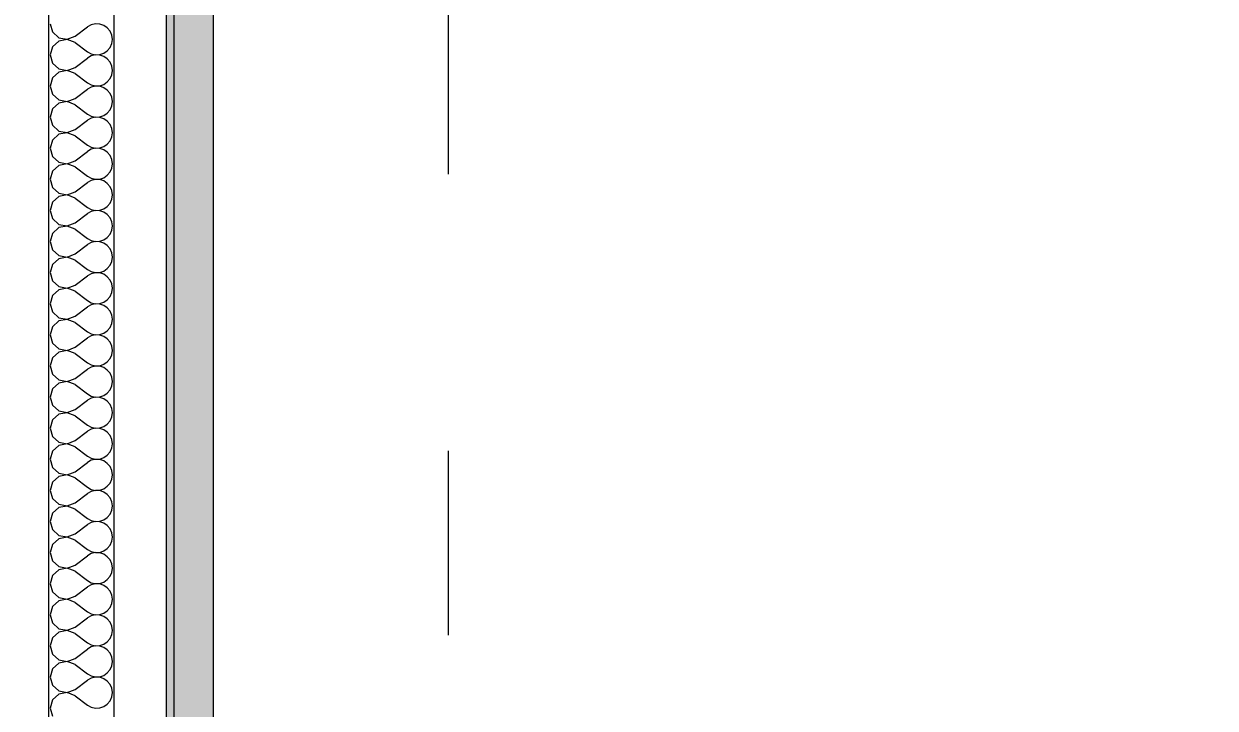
# Model space of a CAD drawing. Header units: millimetres. Extents: x -48147 to 1414029, y -496296 to 18123.
# Drawn here: x 1379545 to 1380001.2, y -481290.3 to -481028.4 of the extents above; entities that cross this region are included whole.
import ezdxf
from ezdxf.enums import TextEntityAlignment as Align

# ---------------------------------------------------------------- set-up
doc = ezdxf.new("R2010")
doc.units = ezdxf.units.MM
doc.header["$MEASUREMENT"] = 0
doc.linetypes.add('Double Dashed', pattern=[546.805537, 264.583325, -105.833328, 70.555556, -105.833328])
doc.linetypes.add('Wipeout_Contour', pattern=[1000, 0, -1000])
for name, color, linetype in [('New_A-15-MG_Structural_Grid_Phase_2', 7, 'Continuous'), ('New_A-25-M_Wall_Int', 7, 'Continuous'), ('New_A-95-D_1_20', 7, 'Continuous')]:
    doc.layers.add(name, color=color, linetype=linetype)
doc.layers.add('New_A-15-MG_Structural_Grid_Phase_2_Pen_No__222', color=7, linetype='Continuous', lineweight=13, true_color=0x65af33)
doc.layers.add('New_A-25-M_Wall_Int_Pen_No__107', color=7, linetype='Continuous', lineweight=15, true_color=0xa6a6a6)
doc.layers.add('New_A-25-M_Wall_Int_Pen_No__1', color=7, linetype='Continuous', lineweight=13)
doc.layers.add('New_A-95-D_1_20_Pen_No__1', color=7, linetype='Continuous', lineweight=13)
doc.styles.add('GENERATED_STYLE_1', font='')
doc.styles.add('GENERATED_STYLE_2', font='')
doc.styles.get('GENERATED_STYLE_1').set_extended_font_data('Arial')
doc.styles.get('GENERATED_STYLE_2').set_extended_font_data('Swis721 BT')
doc.dimstyles.new('GENERATED_STYLE__4', dxfattribs={"dimtxt": 125, "dimasz": 47.5, "dimexe": 0.18, "dimexo": 50, "dimgap": 0.09, "dimtad": 1, "dimdec": 0, "dimzin": 0, "dimdsep": 46, "dimtxsty": 'GENERATED_STYLE_1', "dimblk": 'ARROWHEAD_2', "dimblk1": 'ARROWHEAD_2', "dimblk2": 'ARROWHEAD_2', "dimcen": 0.09, "dimclrd": 7, "dimclre": 7, "dimclrt": 7, "dimadec": 0, "dimazin": 0, "dimtfac": 1, "dimtdec": 4, "dimtmove": 0, "dimatfit": 3, "dimfxl": 1, "dimtolj": 1, "dimtzin": 0, "dimarcsym": 0})

# ---------------------------------------------------------------- blocks, each defined once
blk = doc.blocks.new('Section Elem_90_2', base_point=(1372879, -490836.73))
at = {"color": 254, "linetype": 'Wipeout_Contour', "lineweight": 0, "ltscale": 81903552.09486547}
blk.add_wipeout([(1379835.83, -479397.03), (1379617.46, -479397.03), (1379617.46, -482736.73), (1379657.46, -482736.73), (1379657.46, -481686.73), (1384190.1, -481686.73), (1384190.1, -479136.73), (1383784.12, -479136.73), (1383784.12, -479150.03), (1383721.92, -479150.03), (1383714.71, -479153.02), (1383711.72, -479160.23), (1383711.72, -479567.83), (1383714.71, -479575.04), (1383721.92, -479578.03), (1383784.12, -479578.03), (1383784.12, -479591.33), (1383631.22, -479591.33), (1383631.22, -479578.03), (1383693.42, -479578.03), (1383700.64, -479575.04), (1383703.62, -479567.83), (1383703.62, -479160.23), (1383700.64, -479153.02), (1383693.42, -479150.03), (1383631.22, -479150.03), (1383631.22, -479136.73), (1380962.49, -479136.73), (1380962.49, -479147.63), (1380900.04, -479147.63), (1380894.66, -479149.86), (1380892.44, -479155.23), (1380892.44, -479374.23), (1380894.66, -479379.61), (1380900.04, -479381.83), (1380962.49, -479381.83), (1380962.49, -479392.73), (1380816.09, -479392.73), (1380816.09, -479381.83), (1380878.54, -479381.83), (1380883.91, -479379.61), (1380886.14, -479374.23), (1380886.14, -479155.23), (1380883.91, -479149.86), (1380878.54, -479147.63), (1380816.09, -479147.63), (1380816.09, -479136.73), (1379835.83, -479136.73), (1379835.83, -479154.03), (1379725.53, -479154.03), (1379716.55, -479157.75), (1379712.83, -479166.73), (1379712.83, -479367.03), (1379716.55, -479376.01), (1379725.53, -479379.73), (1379835.83, -479379.73)], dxfattribs=at).dxf.layer = 'New_A-25-M_Wall_Int'
blk = doc.blocks.new('*X406', base_point=(1372879, -490836.73))
at = {"layer": 'New_A-25-M_Wall_Int_Pen_No__107', "linetype": 'Continuous'}
for p, q in [((1379555.06, -481028.4), (1379555.95, -481031.53)), ((1379570.78, -481028.79), (1379569.35, -481029.59)), ((1379572.38, -481028.42), (1379570.78, -481028.79)), ((1379574.02, -481028.5), (1379572.38, -481028.42)), ((1379575.58, -481029.03), (1379574.02, -481028.5)), ((1379555.95, -481031.53), (1379558.35, -481033.72)), ((1379561.55, -481034.33), (1379564.58, -481033.16)), ((1379564.58, -481033.16), (1379569.35, -481029.59)), ((1379576.93, -481029.96), (1379575.58, -481029.03)), ((1379577.98, -481031.22), (1379576.93, -481029.96)), ((1379578.64, -481032.72), (1379577.98, -481031.22)), ((1379578.87, -481034.35), (1379578.64, -481032.72)), ((1379555.95, -481037.17), (1379555.06, -481040.3)), ((1379558.35, -481034.98), (1379555.95, -481037.17)), ((1379558.35, -481033.72), (1379561.55, -481034.33)), ((1379561.55, -481034.38), (1379558.35, -481034.98)), ((1379564.58, -481035.54), (1379561.55, -481034.38)), ((1379564.58, -481035.54), (1379569.35, -481039.11)), ((1379576.93, -481038.75), (1379577.98, -481037.48)), ((1379577.98, -481037.48), (1379578.64, -481035.98)), ((1379578.64, -481035.98), (1379578.87, -481034.35)), ((1379555.06, -481040.3), (1379555.95, -481043.43)), ((1379564.58, -481045.07), (1379569.35, -481041.49)), ((1379569.35, -481039.11), (1379570.78, -481039.91)), ((1379570.78, -481040.7), (1379569.35, -481041.49)), ((1379570.78, -481039.91), (1379572.38, -481040.28)), ((1379572.38, -481040.33), (1379570.78, -481040.7)), ((1379572.38, -481040.28), (1379574.02, -481040.2)), ((1379574.02, -481040.41), (1379572.38, -481040.33)), ((1379574.02, -481040.2), (1379575.58, -481039.68)), ((1379575.58, -481040.93), (1379574.02, -481040.41)), ((1379575.58, -481039.68), (1379576.93, -481038.75)), ((1379576.93, -481041.86), (1379575.58, -481040.93)), ((1379577.98, -481043.13), (1379576.93, -481041.86)), ((1379555.95, -481043.43), (1379558.35, -481045.63)), ((1379558.35, -481046.88), (1379555.95, -481049.08)), ((1379558.35, -481045.63), (1379561.55, -481046.23)), ((1379561.55, -481046.28), (1379558.35, -481046.88)), ((1379561.55, -481046.23), (1379564.58, -481045.07)), ((1379564.58, -481047.45), (1379561.55, -481046.28)), ((1379578.64, -481044.63), (1379577.98, -481043.13)), ((1379578.87, -481046.26), (1379578.64, -481044.63)), ((1379578.64, -481047.88), (1379578.87, -481046.26)), ((1379555.95, -481049.08), (1379555.06, -481052.21)), ((1379564.58, -481047.45), (1379569.35, -481051.02)), ((1379569.35, -481051.02), (1379570.78, -481051.81)), ((1379574.02, -481052.1), (1379575.58, -481051.58)), ((1379575.58, -481051.58), (1379576.93, -481050.65)), ((1379576.93, -481050.65), (1379577.98, -481049.39)), ((1379577.98, -481049.39), (1379578.64, -481047.88)), ((1379555.06, -481052.21), (1379555.95, -481055.34)), ((1379555.95, -481055.34), (1379558.35, -481057.53)), ((1379564.58, -481056.97), (1379569.35, -481053.4)), ((1379570.78, -481052.6), (1379569.35, -481053.4)), ((1379570.78, -481051.81), (1379572.38, -481052.18)), ((1379572.38, -481052.23), (1379570.78, -481052.6)), ((1379572.38, -481052.18), (1379574.02, -481052.1)), ((1379574.02, -481052.31), (1379572.38, -481052.23)), ((1379575.58, -481052.84), (1379574.02, -481052.31)), ((1379576.93, -481053.77), (1379575.58, -481052.84)), ((1379577.98, -481055.03), (1379576.93, -481053.77)), ((1379578.64, -481056.53), (1379577.98, -481055.03)), ((1379558.35, -481058.79), (1379555.95, -481060.98)), ((1379558.35, -481057.53), (1379561.55, -481058.14)), ((1379561.55, -481058.19), (1379558.35, -481058.79)), ((1379561.55, -481058.14), (1379564.58, -481056.97)), ((1379564.58, -481059.35), (1379561.55, -481058.19)), ((1379564.58, -481059.35), (1379569.35, -481062.92)), ((1379577.98, -481061.29), (1379578.64, -481059.79)), ((1379578.87, -481058.16), (1379578.64, -481056.53)), ((1379578.64, -481059.79), (1379578.87, -481058.16)), ((1379555.95, -481060.98), (1379555.06, -481064.11)), ((1379555.06, -481064.11), (1379555.95, -481067.24)), ((1379564.58, -481068.88), (1379569.35, -481065.3)), ((1379569.35, -481062.92), (1379570.78, -481063.72)), ((1379570.78, -481064.51), (1379569.35, -481065.3)), ((1379570.78, -481063.72), (1379572.38, -481064.09)), ((1379572.38, -481064.14), (1379570.78, -481064.51)), ((1379572.38, -481064.09), (1379574.02, -481064.01)), ((1379574.02, -481064.22), (1379572.38, -481064.14)), ((1379574.02, -481064.01), (1379575.58, -481063.48)), ((1379575.58, -481064.74), (1379574.02, -481064.22)), ((1379575.58, -481063.48), (1379576.93, -481062.55)), ((1379576.93, -481065.67), (1379575.58, -481064.74)), ((1379576.93, -481062.55), (1379577.98, -481061.29)), ((1379555.95, -481067.24), (1379558.35, -481069.44)), ((1379558.35, -481069.44), (1379561.55, -481070.04)), ((1379561.55, -481070.04), (1379564.58, -481068.88)), ((1379577.98, -481066.94), (1379576.93, -481065.67)), ((1379578.64, -481068.44), (1379577.98, -481066.94)), ((1379578.87, -481070.07), (1379578.64, -481068.44)), ((1379555.95, -481072.89), (1379555.06, -481076.02)), ((1379558.35, -481070.69), (1379555.95, -481072.89)), ((1379561.55, -481070.09), (1379558.35, -481070.69)), ((1379564.58, -481071.26), (1379561.55, -481070.09)), ((1379564.58, -481071.26), (1379569.35, -481074.83)), ((1379575.58, -481075.39), (1379576.93, -481074.46)), ((1379576.93, -481074.46), (1379577.98, -481073.2)), ((1379577.98, -481073.2), (1379578.64, -481071.69)), ((1379578.64, -481071.69), (1379578.87, -481070.07)), ((1379555.06, -481076.02), (1379555.95, -481079.15)), ((1379564.58, -481080.78), (1379569.35, -481077.21)), ((1379569.35, -481074.83), (1379570.78, -481075.62)), ((1379570.78, -481076.41), (1379569.35, -481077.21)), ((1379570.78, -481075.62), (1379572.38, -481075.99)), ((1379572.38, -481076.04), (1379570.78, -481076.41)), ((1379572.38, -481075.99), (1379574.02, -481075.91)), ((1379574.02, -481076.12), (1379572.38, -481076.04)), ((1379574.02, -481075.91), (1379575.58, -481075.39)), ((1379575.58, -481076.65), (1379574.02, -481076.12)), ((1379576.93, -481077.58), (1379575.58, -481076.65)), ((1379577.98, -481078.84), (1379576.93, -481077.58)), ((1379578.64, -481080.34), (1379577.98, -481078.84)), ((1379555.95, -481079.15), (1379558.35, -481081.34)), ((1379558.35, -481082.6), (1379555.95, -481084.79)), ((1379558.35, -481081.34), (1379561.55, -481081.95)), ((1379561.55, -481081.99), (1379558.35, -481082.6)), ((1379561.55, -481081.95), (1379564.58, -481080.78)), ((1379564.58, -481083.16), (1379561.55, -481081.99)), ((1379564.58, -481083.16), (1379569.35, -481086.73)), ((1379577.98, -481085.1), (1379578.64, -481083.6)), ((1379578.87, -481081.97), (1379578.64, -481080.34)), ((1379578.64, -481083.6), (1379578.87, -481081.97)), ((1379555.95, -481084.79), (1379555.06, -481087.92)), ((1379555.06, -481087.92), (1379555.95, -481091.05)), ((1379569.35, -481086.73), (1379570.78, -481087.53)), ((1379570.78, -481087.53), (1379572.38, -481087.9)), ((1379572.38, -481087.95), (1379570.78, -481088.32)), ((1379572.38, -481087.9), (1379574.02, -481087.82)), ((1379574.02, -481088.03), (1379572.38, -481087.95)), ((1379574.02, -481087.82), (1379575.58, -481087.29)), ((1379575.58, -481088.55), (1379574.02, -481088.03)), ((1379575.58, -481087.29), (1379576.93, -481086.36)), ((1379576.93, -481086.36), (1379577.98, -481085.1)), ((1379555.95, -481091.05), (1379558.35, -481093.25)), ((1379561.55, -481093.85), (1379564.58, -481092.68)), ((1379564.58, -481092.68), (1379569.35, -481089.11)), ((1379570.78, -481088.32), (1379569.35, -481089.11)), ((1379576.93, -481089.48), (1379575.58, -481088.55)), ((1379577.98, -481090.75), (1379576.93, -481089.48)), ((1379578.64, -481092.25), (1379577.98, -481090.75)), ((1379578.87, -481093.88), (1379578.64, -481092.25)), ((1379555.95, -481096.7), (1379555.06, -481099.83)), ((1379558.35, -481094.5), (1379555.95, -481096.7)), ((1379558.35, -481093.25), (1379561.55, -481093.85)), ((1379561.55, -481093.9), (1379558.35, -481094.5)), ((1379564.58, -481095.07), (1379561.55, -481093.9)), ((1379564.58, -481095.07), (1379569.35, -481098.64)), ((1379576.93, -481098.27), (1379577.98, -481097)), ((1379577.98, -481097), (1379578.64, -481095.5)), ((1379578.64, -481095.5), (1379578.87, -481093.88)), ((1379555.06, -481099.83), (1379555.95, -481102.96)), ((1379564.58, -481104.59), (1379569.35, -481101.02)), ((1379569.35, -481098.64), (1379570.78, -481099.43)), ((1379570.78, -481100.22), (1379569.35, -481101.02)), ((1379570.78, -481099.43), (1379572.38, -481099.8)), ((1379572.38, -481099.85), (1379570.78, -481100.22)), ((1379572.38, -481099.8), (1379574.02, -481099.72)), ((1379574.02, -481099.93), (1379572.38, -481099.85)), ((1379574.02, -481099.72), (1379575.58, -481099.2)), ((1379575.58, -481100.46), (1379574.02, -481099.93)), ((1379575.58, -481099.2), (1379576.93, -481098.27)), ((1379576.93, -481101.39), (1379575.58, -481100.46)), ((1379577.98, -481102.65), (1379576.93, -481101.39)), ((1379555.95, -481102.96), (1379558.35, -481105.15)), ((1379558.35, -481106.41), (1379555.95, -481108.6)), ((1379558.35, -481105.15), (1379561.55, -481105.76)), ((1379561.55, -481105.8), (1379558.35, -481106.41)), ((1379561.55, -481105.76), (1379564.58, -481104.59)), ((1379564.58, -481106.97), (1379561.55, -481105.8)), ((1379578.64, -481104.15), (1379577.98, -481102.65)), ((1379578.87, -481105.78), (1379578.64, -481104.15)), ((1379578.64, -481107.41), (1379578.87, -481105.78)), ((1379555.95, -481108.6), (1379555.06, -481111.73)), ((1379564.58, -481106.97), (1379569.35, -481110.54)), ((1379569.35, -481110.54), (1379570.78, -481111.34)), ((1379575.58, -481111.1), (1379576.93, -481110.17)), ((1379576.93, -481110.17), (1379577.98, -481108.91)), ((1379577.98, -481108.91), (1379578.64, -481107.41)), ((1379555.06, -481111.73), (1379555.95, -481114.86)), ((1379555.95, -481114.86), (1379558.35, -481117.06)), ((1379564.58, -481116.49), (1379569.35, -481112.92)), ((1379570.78, -481112.13), (1379569.35, -481112.92)), ((1379570.78, -481111.34), (1379572.38, -481111.71)), ((1379572.38, -481111.76), (1379570.78, -481112.13)), ((1379572.38, -481111.71), (1379574.02, -481111.63)), ((1379574.02, -481111.84), (1379572.38, -481111.76)), ((1379574.02, -481111.63), (1379575.58, -481111.1)), ((1379575.58, -481112.36), (1379574.02, -481111.84)), ((1379576.93, -481113.29), (1379575.58, -481112.36)), ((1379577.98, -481114.56), (1379576.93, -481113.29)), ((1379578.64, -481116.06), (1379577.98, -481114.56)), ((1379558.35, -481118.31), (1379555.95, -481120.51)), ((1379558.35, -481117.06), (1379561.55, -481117.66)), ((1379561.55, -481117.71), (1379558.35, -481118.31)), ((1379561.55, -481117.66), (1379564.58, -481116.49)), ((1379564.58, -481118.88), (1379561.55, -481117.71)), ((1379564.58, -481118.88), (1379569.35, -481122.45)), ((1379577.98, -481120.81), (1379578.64, -481119.31)), ((1379578.87, -481117.68), (1379578.64, -481116.06)), ((1379578.64, -481119.31), (1379578.87, -481117.68)), ((1379555.95, -481120.51), (1379555.06, -481123.64)), ((1379555.06, -481123.64), (1379555.95, -481126.77)), ((1379569.35, -481122.45), (1379570.78, -481123.24)), ((1379570.78, -481124.03), (1379569.35, -481124.83)), ((1379570.78, -481123.24), (1379572.38, -481123.61)), ((1379572.38, -481123.66), (1379570.78, -481124.03)), ((1379572.38, -481123.61), (1379574.02, -481123.53)), ((1379574.02, -481123.74), (1379572.38, -481123.66)), ((1379574.02, -481123.53), (1379575.58, -481123.01)), ((1379575.58, -481124.27), (1379574.02, -481123.74)), ((1379575.58, -481123.01), (1379576.93, -481122.08)), ((1379576.93, -481125.2), (1379575.58, -481124.27)), ((1379576.93, -481122.08), (1379577.98, -481120.81)), ((1379555.95, -481126.77), (1379558.35, -481128.96)), ((1379558.35, -481128.96), (1379561.55, -481129.57)), ((1379561.55, -481129.57), (1379564.58, -481128.4)), ((1379564.58, -481128.4), (1379569.35, -481124.83)), ((1379577.98, -481126.46), (1379576.93, -481125.2)), ((1379578.64, -481127.96), (1379577.98, -481126.46)), ((1379578.87, -481129.59), (1379578.64, -481127.96)), ((1379555.95, -481132.41), (1379555.06, -481135.54)), ((1379558.35, -481130.22), (1379555.95, -481132.41)), ((1379561.55, -481129.61), (1379558.35, -481130.22)), ((1379564.58, -481130.78), (1379561.55, -481129.61)), ((1379564.58, -481130.78), (1379569.35, -481134.35)), ((1379576.93, -481133.98), (1379577.98, -481132.72)), ((1379577.98, -481132.72), (1379578.64, -481131.22)), ((1379578.64, -481131.22), (1379578.87, -481129.59)), ((1379555.06, -481135.54), (1379555.95, -481138.67)), ((1379564.58, -481140.3), (1379569.35, -481136.73)), ((1379569.35, -481134.35), (1379570.78, -481135.15)), ((1379570.78, -481135.94), (1379569.35, -481136.73)), ((1379570.78, -481135.15), (1379572.38, -481135.52)), ((1379572.38, -481135.57), (1379570.78, -481135.94)), ((1379572.38, -481135.52), (1379574.02, -481135.44)), ((1379574.02, -481135.65), (1379572.38, -481135.57)), ((1379574.02, -481135.44), (1379575.58, -481134.91)), ((1379575.58, -481136.17), (1379574.02, -481135.65)), ((1379575.58, -481134.91), (1379576.93, -481133.98)), ((1379576.93, -481137.1), (1379575.58, -481136.17)), ((1379577.98, -481138.36), (1379576.93, -481137.1)), ((1379578.64, -481139.87), (1379577.98, -481138.36)), ((1379555.95, -481138.67), (1379558.35, -481140.87)), ((1379558.35, -481142.12), (1379555.95, -481144.32)), ((1379558.35, -481140.87), (1379561.55, -481141.47)), ((1379561.55, -481141.52), (1379558.35, -481142.12)), ((1379561.55, -481141.47), (1379564.58, -481140.3)), ((1379564.58, -481142.68), (1379561.55, -481141.52)), ((1379564.58, -481142.68), (1379569.35, -481146.26)), ((1379578.87, -481141.49), (1379578.64, -481139.87)), ((1379578.64, -481143.12), (1379578.87, -481141.49)), ((1379555.95, -481144.32), (1379555.06, -481147.45)), ((1379555.06, -481147.45), (1379555.95, -481150.58)), ((1379569.35, -481146.26), (1379570.78, -481147.05)), ((1379570.78, -481147.05), (1379572.38, -481147.42)), ((1379572.38, -481147.47), (1379570.78, -481147.84)), ((1379572.38, -481147.42), (1379574.02, -481147.34)), ((1379574.02, -481147.55), (1379572.38, -481147.47)), ((1379574.02, -481147.34), (1379575.58, -481146.82)), ((1379575.58, -481148.08), (1379574.02, -481147.55)), ((1379575.58, -481146.82), (1379576.93, -481145.89)), ((1379576.93, -481145.89), (1379577.98, -481144.62)), ((1379577.98, -481144.62), (1379578.64, -481143.12)), ((1379555.95, -481150.58), (1379558.35, -481152.77)), ((1379564.58, -481152.21), (1379569.35, -481148.64)), ((1379570.78, -481147.84), (1379569.35, -481148.64)), ((1379576.93, -481149.01), (1379575.58, -481148.08)), ((1379577.98, -481150.27), (1379576.93, -481149.01)), ((1379578.64, -481151.77), (1379577.98, -481150.27)), ((1379578.87, -481153.4), (1379578.64, -481151.77)), ((1379555.95, -481156.22), (1379555.06, -481159.35)), ((1379558.35, -481154.03), (1379555.95, -481156.22)), ((1379558.35, -481152.77), (1379561.55, -481153.38)), ((1379561.55, -481153.42), (1379558.35, -481154.03)), ((1379561.55, -481153.38), (1379564.58, -481152.21)), ((1379564.58, -481154.59), (1379561.55, -481153.42)), ((1379564.58, -481154.59), (1379569.35, -481158.16)), ((1379576.93, -481157.79), (1379577.98, -481156.53)), ((1379577.98, -481156.53), (1379578.64, -481155.03)), ((1379578.64, -481155.03), (1379578.87, -481153.4)), ((1379555.06, -481159.35), (1379555.95, -481162.48)), ((1379564.58, -481164.11), (1379569.35, -481160.54)), ((1379569.35, -481158.16), (1379570.78, -481158.96)), ((1379570.78, -481159.75), (1379569.35, -481160.54)), ((1379570.78, -481158.96), (1379572.38, -481159.33)), ((1379572.38, -481159.38), (1379570.78, -481159.75)), ((1379572.38, -481159.33), (1379574.02, -481159.25)), ((1379574.02, -481159.46), (1379572.38, -481159.38)), ((1379574.02, -481159.25), (1379575.58, -481158.72)), ((1379575.58, -481159.98), (1379574.02, -481159.46)), ((1379575.58, -481158.72), (1379576.93, -481157.79)), ((1379576.93, -481160.91), (1379575.58, -481159.98)), ((1379577.98, -481162.17), (1379576.93, -481160.91)), ((1379555.95, -481162.48), (1379558.35, -481164.68)), ((1379558.35, -481164.68), (1379561.55, -481165.28)), ((1379561.55, -481165.33), (1379558.35, -481165.93)), ((1379561.55, -481165.28), (1379564.58, -481164.11)), ((1379564.58, -481166.49), (1379561.55, -481165.33)), ((1379578.64, -481163.68), (1379577.98, -481162.17)), ((1379578.87, -481165.3), (1379578.64, -481163.68)), ((1379578.64, -481166.93), (1379578.87, -481165.3)), ((1379555.95, -481168.13), (1379555.06, -481171.26)), ((1379558.35, -481165.93), (1379555.95, -481168.13)), ((1379564.58, -481166.49), (1379569.35, -481170.07)), ((1379569.35, -481170.07), (1379570.78, -481170.86)), ((1379575.58, -481170.63), (1379576.93, -481169.7)), ((1379576.93, -481169.7), (1379577.98, -481168.43)), ((1379577.98, -481168.43), (1379578.64, -481166.93)), ((1379555.06, -481171.26), (1379555.95, -481174.39)), ((1379555.95, -481174.39), (1379558.35, -481176.58)), ((1379564.58, -481176.02), (1379569.35, -481172.45)), ((1379570.78, -481171.65), (1379569.35, -481172.45)), ((1379570.78, -481170.86), (1379572.38, -481171.23)), ((1379572.38, -481171.28), (1379570.78, -481171.65)), ((1379572.38, -481171.23), (1379574.02, -481171.15)), ((1379574.02, -481171.36), (1379572.38, -481171.28)), ((1379574.02, -481171.15), (1379575.58, -481170.63)), ((1379575.58, -481171.88), (1379574.02, -481171.36)), ((1379576.93, -481172.81), (1379575.58, -481171.88)), ((1379577.98, -481174.08), (1379576.93, -481172.81)), ((1379578.64, -481175.58), (1379577.98, -481174.08)), ((1379558.35, -481177.84), (1379555.95, -481180.03)), ((1379558.35, -481176.58), (1379561.55, -481177.18)), ((1379561.55, -481177.23), (1379558.35, -481177.84)), ((1379561.55, -481177.18), (1379564.58, -481176.02)), ((1379564.58, -481178.4), (1379561.55, -481177.23)), ((1379564.58, -481178.4), (1379569.35, -481181.97)), ((1379577.98, -481180.34), (1379578.64, -481178.84)), ((1379578.87, -481177.21), (1379578.64, -481175.58)), ((1379578.64, -481178.84), (1379578.87, -481177.21)), ((1379555.95, -481180.03), (1379555.06, -481183.16)), ((1379555.06, -481183.16), (1379555.95, -481186.29)), ((1379569.35, -481181.97), (1379570.78, -481182.77)), ((1379570.78, -481183.56), (1379569.35, -481184.35)), ((1379570.78, -481182.77), (1379572.38, -481183.14)), ((1379572.38, -481183.19), (1379570.78, -481183.56)), ((1379572.38, -481183.14), (1379574.02, -481183.06)), ((1379574.02, -481183.26), (1379572.38, -481183.19)), ((1379574.02, -481183.06), (1379575.58, -481182.53)), ((1379575.58, -481183.79), (1379574.02, -481183.26)), ((1379575.58, -481182.53), (1379576.93, -481181.6)), ((1379576.93, -481184.72), (1379575.58, -481183.79)), ((1379576.93, -481181.6), (1379577.98, -481180.34)), ((1379555.95, -481186.29), (1379558.35, -481188.48)), ((1379558.35, -481188.48), (1379561.55, -481189.09)), ((1379561.55, -481189.09), (1379564.58, -481187.92)), ((1379564.58, -481187.92), (1379569.35, -481184.35)), ((1379577.98, -481185.98), (1379576.93, -481184.72)), ((1379578.64, -481187.49), (1379577.98, -481185.98)), ((1379578.87, -481189.11), (1379578.64, -481187.49)), ((1379555.95, -481191.94), (1379555.06, -481195.07)), ((1379558.35, -481189.74), (1379555.95, -481191.94)), ((1379561.55, -481189.14), (1379558.35, -481189.74)), ((1379564.58, -481190.3), (1379561.55, -481189.14)), ((1379564.58, -481190.3), (1379569.35, -481193.88)), ((1379576.93, -481193.51), (1379577.98, -481192.24)), ((1379577.98, -481192.24), (1379578.64, -481190.74)), ((1379578.64, -481190.74), (1379578.87, -481189.11)), ((1379555.06, -481195.07), (1379555.95, -481198.2)), ((1379564.58, -481199.83), (1379569.35, -481196.26)), ((1379569.35, -481193.88), (1379570.78, -481194.67)), ((1379570.78, -481195.46), (1379569.35, -481196.26)), ((1379570.78, -481194.67), (1379572.38, -481195.04)), ((1379572.38, -481195.09), (1379570.78, -481195.46)), ((1379572.38, -481195.04), (1379574.02, -481194.96)), ((1379574.02, -481195.17), (1379572.38, -481195.09)), ((1379574.02, -481194.96), (1379575.58, -481194.44)), ((1379575.58, -481195.69), (1379574.02, -481195.17)), ((1379575.58, -481194.44), (1379576.93, -481193.51)), ((1379576.93, -481196.62), (1379575.58, -481195.69)), ((1379577.98, -481197.89), (1379576.93, -481196.62)), ((1379555.95, -481198.2), (1379558.35, -481200.39)), ((1379558.35, -481201.65), (1379555.95, -481203.84)), ((1379558.35, -481200.39), (1379561.55, -481200.99)), ((1379561.55, -481201.04), (1379558.35, -481201.65)), ((1379561.55, -481200.99), (1379564.58, -481199.83)), ((1379564.58, -481202.21), (1379561.55, -481201.04)), ((1379564.58, -481202.21), (1379569.35, -481205.78)), ((1379578.64, -481199.39), (1379577.98, -481197.89)), ((1379578.87, -481201.02), (1379578.64, -481199.39)), ((1379578.64, -481202.64), (1379578.87, -481201.02)), ((1379555.95, -481203.84), (1379555.06, -481206.97)), ((1379569.35, -481205.78), (1379570.78, -481206.57)), ((1379570.78, -481206.57), (1379572.38, -481206.95)), ((1379572.38, -481206.95), (1379574.02, -481206.87)), ((1379574.02, -481206.87), (1379575.58, -481206.34)), ((1379575.58, -481206.34), (1379576.93, -481205.41)), ((1379576.93, -481205.41), (1379577.98, -481204.15)), ((1379577.98, -481204.15), (1379578.64, -481202.64)), ((1379555.06, -481206.97), (1379555.95, -481210.1)), ((1379555.95, -481210.1), (1379558.35, -481212.29)), ((1379564.58, -481211.73), (1379569.35, -481208.16)), ((1379570.78, -481207.37), (1379569.35, -481208.16)), ((1379572.38, -481206.99), (1379570.78, -481207.37)), ((1379574.02, -481207.07), (1379572.38, -481206.99)), ((1379575.58, -481207.6), (1379574.02, -481207.07)), ((1379576.93, -481208.53), (1379575.58, -481207.6)), ((1379577.98, -481209.79), (1379576.93, -481208.53)), ((1379578.64, -481211.3), (1379577.98, -481209.79)), ((1379578.87, -481212.92), (1379578.64, -481211.3)), ((1379555.95, -481215.75), (1379555.06, -481218.88)), ((1379558.35, -481213.55), (1379555.95, -481215.75)), ((1379558.35, -481212.29), (1379561.55, -481212.9)), ((1379561.55, -481212.95), (1379558.35, -481213.55)), ((1379561.55, -481212.9), (1379564.58, -481211.73)), ((1379564.58, -481214.11), (1379561.55, -481212.95)), ((1379564.58, -481214.11), (1379569.35, -481217.68)), ((1379577.98, -481216.05), (1379578.64, -481214.55)), ((1379578.64, -481214.55), (1379578.87, -481212.92)), ((1379555.06, -481218.88), (1379555.95, -481222)), ((1379564.58, -481223.64), (1379569.35, -481220.07)), ((1379569.35, -481217.68), (1379570.78, -481218.48)), ((1379570.78, -481219.27), (1379569.35, -481220.07)), ((1379570.78, -481218.48), (1379572.38, -481218.85)), ((1379572.38, -481218.9), (1379570.78, -481219.27)), ((1379572.38, -481218.85), (1379574.02, -481218.77)), ((1379574.02, -481218.98), (1379572.38, -481218.9)), ((1379574.02, -481218.77), (1379575.58, -481218.25)), ((1379575.58, -481219.5), (1379574.02, -481218.98)), ((1379575.58, -481218.25), (1379576.93, -481217.32)), ((1379576.93, -481220.43), (1379575.58, -481219.5)), ((1379576.93, -481217.32), (1379577.98, -481216.05)), ((1379577.98, -481221.7), (1379576.93, -481220.43)), ((1379555.95, -481222), (1379558.35, -481224.2)), ((1379558.35, -481224.2), (1379561.55, -481224.8)), ((1379561.55, -481224.85), (1379558.35, -481225.46)), ((1379561.55, -481224.8), (1379564.58, -481223.64)), ((1379564.58, -481226.02), (1379561.55, -481224.85)), ((1379578.64, -481223.2), (1379577.98, -481221.7)), ((1379578.87, -481224.83), (1379578.64, -481223.2)), ((1379578.64, -481226.45), (1379578.87, -481224.83)), ((1379555.95, -481227.65), (1379555.06, -481230.78)), ((1379558.35, -481225.46), (1379555.95, -481227.65)), ((1379564.58, -481226.02), (1379569.35, -481229.59)), ((1379569.35, -481229.59), (1379570.78, -481230.38)), ((1379575.58, -481230.15), (1379576.93, -481229.22)), ((1379576.93, -481229.22), (1379577.98, -481227.96)), ((1379577.98, -481227.96), (1379578.64, -481226.45)), ((1379555.06, -481230.78), (1379555.95, -481233.91)), ((1379555.95, -481233.91), (1379558.35, -481236.1)), ((1379564.58, -481235.54), (1379569.35, -481231.97)), ((1379570.78, -481231.18), (1379569.35, -481231.97)), ((1379570.78, -481230.38), (1379572.38, -481230.76)), ((1379572.38, -481230.8), (1379570.78, -481231.18)), ((1379572.38, -481230.76), (1379574.02, -481230.68)), ((1379574.02, -481230.88), (1379572.38, -481230.8)), ((1379574.02, -481230.68), (1379575.58, -481230.15)), ((1379575.58, -481231.41), (1379574.02, -481230.88)), ((1379576.93, -481232.34), (1379575.58, -481231.41)), ((1379577.98, -481233.6), (1379576.93, -481232.34)), ((1379578.64, -481235.11), (1379577.98, -481233.6)), ((1379558.35, -481237.36), (1379555.95, -481239.56)), ((1379558.35, -481236.1), (1379561.55, -481236.71)), ((1379561.55, -481236.76), (1379558.35, -481237.36)), ((1379561.55, -481236.71), (1379564.58, -481235.54)), ((1379564.58, -481237.92), (1379561.55, -481236.76)), ((1379564.58, -481237.92), (1379569.35, -481241.49)), ((1379577.98, -481239.86), (1379578.64, -481238.36)), ((1379578.87, -481236.73), (1379578.64, -481235.11)), ((1379578.64, -481238.36), (1379578.87, -481236.73)), ((1379555.95, -481239.56), (1379555.06, -481242.68)), ((1379555.06, -481242.68), (1379555.95, -481245.81)), ((1379569.35, -481241.49), (1379570.78, -481242.29)), ((1379570.78, -481243.08), (1379569.35, -481243.88)), ((1379570.78, -481242.29), (1379572.38, -481242.66)), ((1379572.38, -481242.71), (1379570.78, -481243.08)), ((1379572.38, -481242.66), (1379574.02, -481242.58)), ((1379574.02, -481242.79), (1379572.38, -481242.71)), ((1379574.02, -481242.58), (1379575.58, -481242.06)), ((1379575.58, -481243.31), (1379574.02, -481242.79)), ((1379575.58, -481242.06), (1379576.93, -481241.13)), ((1379576.93, -481244.24), (1379575.58, -481243.31)), ((1379576.93, -481241.13), (1379577.98, -481239.86)), ((1379555.95, -481245.81), (1379558.35, -481248.01)), ((1379561.55, -481248.61), (1379564.58, -481247.45)), ((1379564.58, -481247.45), (1379569.35, -481243.88)), ((1379577.98, -481245.51), (1379576.93, -481244.24)), ((1379578.64, -481247.01), (1379577.98, -481245.51)), ((1379578.87, -481248.64), (1379578.64, -481247.01)), ((1379555.95, -481251.46), (1379555.06, -481254.59)), ((1379558.35, -481249.27), (1379555.95, -481251.46)), ((1379558.35, -481248.01), (1379561.55, -481248.61)), ((1379561.55, -481248.66), (1379558.35, -481249.27)), ((1379564.58, -481249.83), (1379561.55, -481248.66)), ((1379564.58, -481249.83), (1379569.35, -481253.4)), ((1379576.93, -481253.03), (1379577.98, -481251.77)), ((1379577.98, -481251.77), (1379578.64, -481250.26)), ((1379578.64, -481250.26), (1379578.87, -481248.64)), ((1379555.06, -481254.59), (1379555.95, -481257.72)), ((1379564.58, -481259.35), (1379569.35, -481255.78)), ((1379569.35, -481253.4), (1379570.78, -481254.19)), ((1379570.78, -481254.99), (1379569.35, -481255.78)), ((1379570.78, -481254.19), (1379572.38, -481254.57)), ((1379572.38, -481254.61), (1379570.78, -481254.99)), ((1379572.38, -481254.57), (1379574.02, -481254.49)), ((1379574.02, -481254.69), (1379572.38, -481254.61)), ((1379574.02, -481254.49), (1379575.58, -481253.96)), ((1379575.58, -481255.22), (1379574.02, -481254.69)), ((1379575.58, -481253.96), (1379576.93, -481253.03)), ((1379576.93, -481256.15), (1379575.58, -481255.22)), ((1379577.98, -481257.41), (1379576.93, -481256.15)), ((1379555.95, -481257.72), (1379558.35, -481259.91)), ((1379558.35, -481261.17), (1379555.95, -481263.36)), ((1379558.35, -481259.91), (1379561.55, -481260.52)), ((1379561.55, -481260.57), (1379558.35, -481261.17)), ((1379561.55, -481260.52), (1379564.58, -481259.35)), ((1379564.58, -481261.73), (1379561.55, -481260.57)), ((1379578.64, -481258.92), (1379577.98, -481257.41)), ((1379578.87, -481260.54), (1379578.64, -481258.92)), ((1379578.64, -481262.17), (1379578.87, -481260.54)), ((1379555.95, -481263.36), (1379555.06, -481266.49)), ((1379564.58, -481261.73), (1379569.35, -481265.3)), ((1379569.35, -481265.3), (1379570.78, -481266.1)), ((1379570.78, -481266.1), (1379572.38, -481266.47)), ((1379574.02, -481266.39), (1379575.58, -481265.87)), ((1379575.58, -481265.87), (1379576.93, -481264.94)), ((1379576.93, -481264.94), (1379577.98, -481263.67)), ((1379577.98, -481263.67), (1379578.64, -481262.17)), ((1379555.06, -481266.49), (1379555.95, -481269.62)), ((1379555.95, -481269.62), (1379558.35, -481271.82)), ((1379564.58, -481271.26), (1379569.35, -481267.68)), ((1379570.78, -481266.89), (1379569.35, -481267.68)), ((1379572.38, -481266.52), (1379570.78, -481266.89)), ((1379572.38, -481266.47), (1379574.02, -481266.39)), ((1379574.02, -481266.6), (1379572.38, -481266.52)), ((1379575.58, -481267.12), (1379574.02, -481266.6)), ((1379576.93, -481268.05), (1379575.58, -481267.12)), ((1379577.98, -481269.32), (1379576.93, -481268.05)), ((1379578.64, -481270.82), (1379577.98, -481269.32)), ((1379555.95, -481275.27), (1379555.06, -481278.4)), ((1379558.35, -481273.08), (1379555.95, -481275.27)), ((1379558.35, -481271.82), (1379561.55, -481272.42)), ((1379561.55, -481272.47), (1379558.35, -481273.08)), ((1379561.55, -481272.42), (1379564.58, -481271.26)), ((1379564.58, -481273.64), (1379561.55, -481272.47)), ((1379564.58, -481273.64), (1379569.35, -481277.21)), ((1379577.98, -481275.58), (1379578.64, -481274.07)), ((1379578.87, -481272.45), (1379578.64, -481270.82)), ((1379578.64, -481274.07), (1379578.87, -481272.45)), ((1379555.06, -481278.4), (1379555.95, -481281.53)), ((1379564.58, -481283.16), (1379569.35, -481279.59)), ((1379569.35, -481277.21), (1379570.78, -481278)), ((1379570.78, -481278.79), (1379569.35, -481279.59)), ((1379570.78, -481278), (1379572.38, -481278.38)), ((1379572.38, -481278.42), (1379570.78, -481278.79)), ((1379572.38, -481278.38), (1379574.02, -481278.3)), ((1379574.02, -481278.5), (1379572.38, -481278.42)), ((1379574.02, -481278.3), (1379575.58, -481277.77)), ((1379575.58, -481279.03), (1379574.02, -481278.5)), ((1379575.58, -481277.77), (1379576.93, -481276.84)), ((1379576.93, -481279.96), (1379575.58, -481279.03)), ((1379576.93, -481276.84), (1379577.98, -481275.58)), ((1379555.95, -481281.53), (1379558.35, -481283.72)), ((1379558.35, -481283.72), (1379561.55, -481284.33)), ((1379561.55, -481284.38), (1379558.35, -481284.98)), ((1379561.55, -481284.33), (1379564.58, -481283.16)), ((1379564.58, -481285.54), (1379561.55, -481284.38)), ((1379577.98, -481281.22), (1379576.93, -481279.96)), ((1379578.64, -481282.72), (1379577.98, -481281.22)), ((1379578.87, -481284.35), (1379578.64, -481282.72)), ((1379578.64, -481285.98), (1379578.87, -481284.35)), ((1379555.95, -481287.17), (1379555.06, -481290.3)), ((1379558.35, -481284.98), (1379555.95, -481287.17)), ((1379564.58, -481285.54), (1379569.35, -481289.11)), ((1379575.58, -481289.68), (1379576.93, -481288.75)), ((1379576.93, -481288.75), (1379577.98, -481287.48)), ((1379577.98, -481287.48), (1379578.64, -481285.98)), ((1379555.06, -481290.3), (1379555.95, -481293.43)), ((1379569.35, -481289.11), (1379570.78, -481289.91)), ((1379570.78, -481289.91), (1379572.38, -481290.28)), ((1379572.38, -481290.28), (1379574.02, -481290.2)), ((1379574.02, -481290.2), (1379575.58, -481289.68))]:
    blk.add_line(p, q, dxfattribs=at)
blk = doc.blocks.new('Section Elem_376_2', base_point=(1372879, -490836.73))
at = {"layer": 'New_A-25-M_Wall_Int_Pen_No__107', "linetype": 'Continuous', "lineweight": 0, "true_color": 0x535353}
blk.add_hatch(color=251, dxfattribs=at).paths.add_polyline_path([(1379599.46, -482736.73), (1379602.46, -482736.73), (1379602.46, -479136.73), (1379599.46, -479136.73)])
at = {"layer": 'New_A-25-M_Wall_Int_Pen_No__107', "linetype": 'Continuous'}
blk.add_hatch(color=256, dxfattribs=at).paths.add_polyline_path([(1379602.46, -482736.73), (1379617.46, -482736.73), (1379617.46, -479136.73), (1379602.46, -479136.73)])
at = {"layer": 'New_A-25-M_Wall_Int_Pen_No__1', "linetype": 'Continuous'}
for p, q in [((1379602.46, -479136.73), (1379602.46, -482736.73)), ((1379617.46, -479136.73), (1379617.46, -482736.73))]:
    blk.add_line(p, q, dxfattribs=at)
at = {"color": 254, "linetype": 'Wipeout_Contour', "lineweight": 0, "ltscale": 5844067.242895639}
blk.add_wipeout([(1379579.46, -482736.73), (1379599.46, -482736.73), (1379599.46, -479136.73), (1379579.46, -479136.73)], dxfattribs=at).dxf.layer = 'New_A-25-M_Wall_Int'
at = {"layer": 'New_A-25-M_Wall_Int_Pen_No__1', "linetype": 'Continuous'}
blk.add_line((1379599.46, -479136.73), (1379599.46, -482736.73), dxfattribs=at)
at = {"color": 254, "linetype": 'Wipeout_Contour', "lineweight": 0, "ltscale": 5843982.258966735}
blk.add_wipeout([(1379554.46, -482736.73), (1379579.46, -482736.73), (1379579.46, -479136.73), (1379554.46, -479136.73)], dxfattribs=at).dxf.layer = 'New_A-25-M_Wall_Int'
at = {"layer": 'New_A-25-M_Wall_Int_Pen_No__1', "linetype": 'Continuous'}
blk.add_line((1379579.46, -479136.73), (1379579.46, -482736.73), dxfattribs=at)
at = {"layer": 'New_A-25-M_Wall_Int'}
blk.add_blockref('*X406', (1372879, -490836.73), dxfattribs=at)
at = {"color": 254, "linetype": 'Wipeout_Contour', "lineweight": 0, "ltscale": 5843899.163694545}
blk.add_wipeout([(1379535.46, -482736.73), (1379554.46, -482736.73), (1379554.46, -479136.73), (1379535.46, -479136.73)], dxfattribs=at).dxf.layer = 'New_A-25-M_Wall_Int'
at = {"layer": 'New_A-25-M_Wall_Int_Pen_No__1', "linetype": 'Continuous'}
blk.add_line((1379554.46, -479136.73), (1379554.46, -482736.73), dxfattribs=at)
blk = doc.blocks.new('Standard grid marker[3]_2', base_point=(1379707.47, -469432.1))
at = {"layer": 'New_A-15-MG_Structural_Grid_Phase_2_Pen_No__222', "linetype": 'Double Dashed'}
blk.add_line((1379707.47, -470432.1), (1379707.47, -493836.73), dxfattribs=at)
at = {"layer": 'New_A-15-MG_Structural_Grid_Phase_2_Pen_No__222', "style": 'GENERATED_STYLE_2'}
for tag, p in [('AC_MarkerText_1_0', (1379707.47, -469163.68)), ('AC_MarkerText_1_1', (1379707.47, -495068.32))]:
    blk.add_attdef(tag, text='', height=175, rotation=360, dxfattribs=at).set_placement(p, align=Align.MIDDLE_CENTER)
blk = doc.blocks.new('*D781', base_point=(1372879, -490836.73))
at = {"layer": 'New_A-95-D_1_20_Pen_No__1', "linetype": 'Continuous'}
for p, q in [((1367392.19, -478986.73), (1367392.19, -478956.17)), ((1367423.44, -479004.77), (1367360.94, -478968.69)), ((1367439.07, -478986.73), (1367345.32, -478986.73)), ((1367392.19, -482736.73), (1367392.19, -478986.73)), ((1367360.94, -482718.69), (1367423.44, -482754.77)), ((1367439.07, -482736.73), (1367345.32, -482736.73))]:
    blk.add_line(p, q, dxfattribs=at)
at = {"layer": 'New_A-95-D_1_20_Pen_No__1', "insert": (1367367.19, -481076.23), "char_height": 125, "attachment_point": 7, "rotation": 90, "style": 'GENERATED_STYLE_1'}
blk.add_mtext('\\A1;{\\fArial|b0|i0|c0|p34;3,750}', dxfattribs=at)
blk = doc.blocks.new('ARROWHEAD_2')
at = {"color": 0, "linetype": 'Continuous', "lineweight": 0}
for p, q in [((-0.3781, -0.655), (0.3781, 0.655)), ((0, 0), (-1, 0))]:
    blk.add_line(p, q, dxfattribs=at)

msp = doc.modelspace()

# ---------------------------------------------------------------- block references
at = {"layer": 'New_A-25-M_Wall_Int'}
msp.add_blockref('Section Elem_90_2', (1372879, -490836.73), dxfattribs=at)

# ---------------------------------------------------------------- next in the draw order: block references
msp.add_blockref('Section Elem_376_2', (1372879, -490836.73), dxfattribs=at)

# ---------------------------------------------------------------- next in the draw order: block references
at = {"layer": 'New_A-15-MG_Structural_Grid_Phase_2', "color": 8, "linetype": 'Continuous', "lineweight": 15}
msp.add_blockref('Standard grid marker[3]_2', (1379707.47, -469432.1), dxfattribs=at)

# ---------------------------------------------------------------- next in the draw order: dimensions: what is measured, and where the dimension line sits
at = {"layer": 'New_A-95-D_1_20', "linetype": 'Continuous'}
dim = msp.add_linear_dim(base=(1367392.19, -478986.73), p1=(1383127.97, -482736.73), p2=(1383128.04, -478986.73), angle=90, dimstyle='GENERATED_STYLE__4', dxfattribs=at)
dim.commit()
dim.dimension.update_dxf_attribs({"geometry": '*D781', "text_midpoint": (1367304.69, -480839.08), "dimtype": 160, "text_rotation": 90})

doc.saveas('drawing.dxf')
